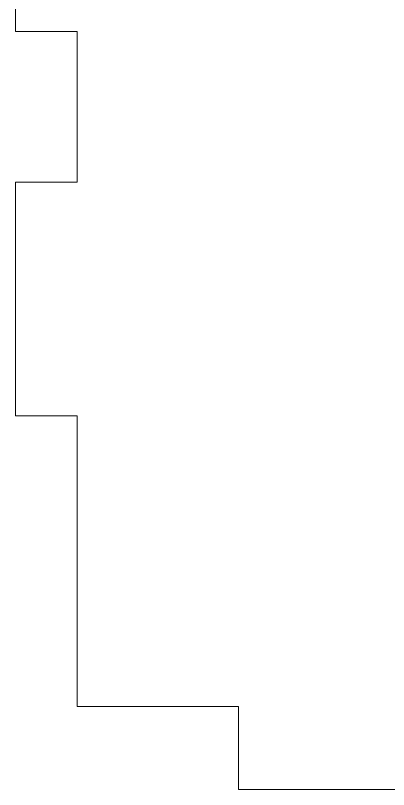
# Model space of a CAD drawing. Header units: inches. Extents: x -6.4 to 14.8, y -4.4 to 7.6.
# Drawn here: x 8.22 to 9.432, y -4.04 to -1.522 of the extents above; entities that cross this region are included whole.
import ezdxf

# ---------------------------------------------------------------- set-up
doc = ezdxf.new("R2010")
doc.units = ezdxf.units.IN
doc.header["$MEASUREMENT"] = 0

msp = doc.modelspace()

# ---------------------------------------------------------------- linework, layer by layer
at = {"color": 1, "linetype": 'Continuous', "lineweight": 5}
for p, q in [((8.2198, -0.8149), (8.2198, -1.5749)), ((8.2198, -1.5749), (8.4198, -1.5749)), ((8.4198, -1.5749), (8.4198, -2.0649)), ((8.4198, -2.0649), (8.2198, -2.0649)), ((8.2198, -2.0649), (8.2198, -2.8249)), ((8.2198, -2.8249), (8.4198, -2.8249)), ((8.4198, -2.8249), (8.4198, -3.7699)), ((8.4198, -3.7699), (8.9448, -3.7699)), ((8.9448, -3.7699), (8.9448, -4.0399)), ((8.9448, -4.0399), (9.7048, -4.0399))]:
    msp.add_line(p, q, dxfattribs=at)

doc.saveas('drawing.dxf')
